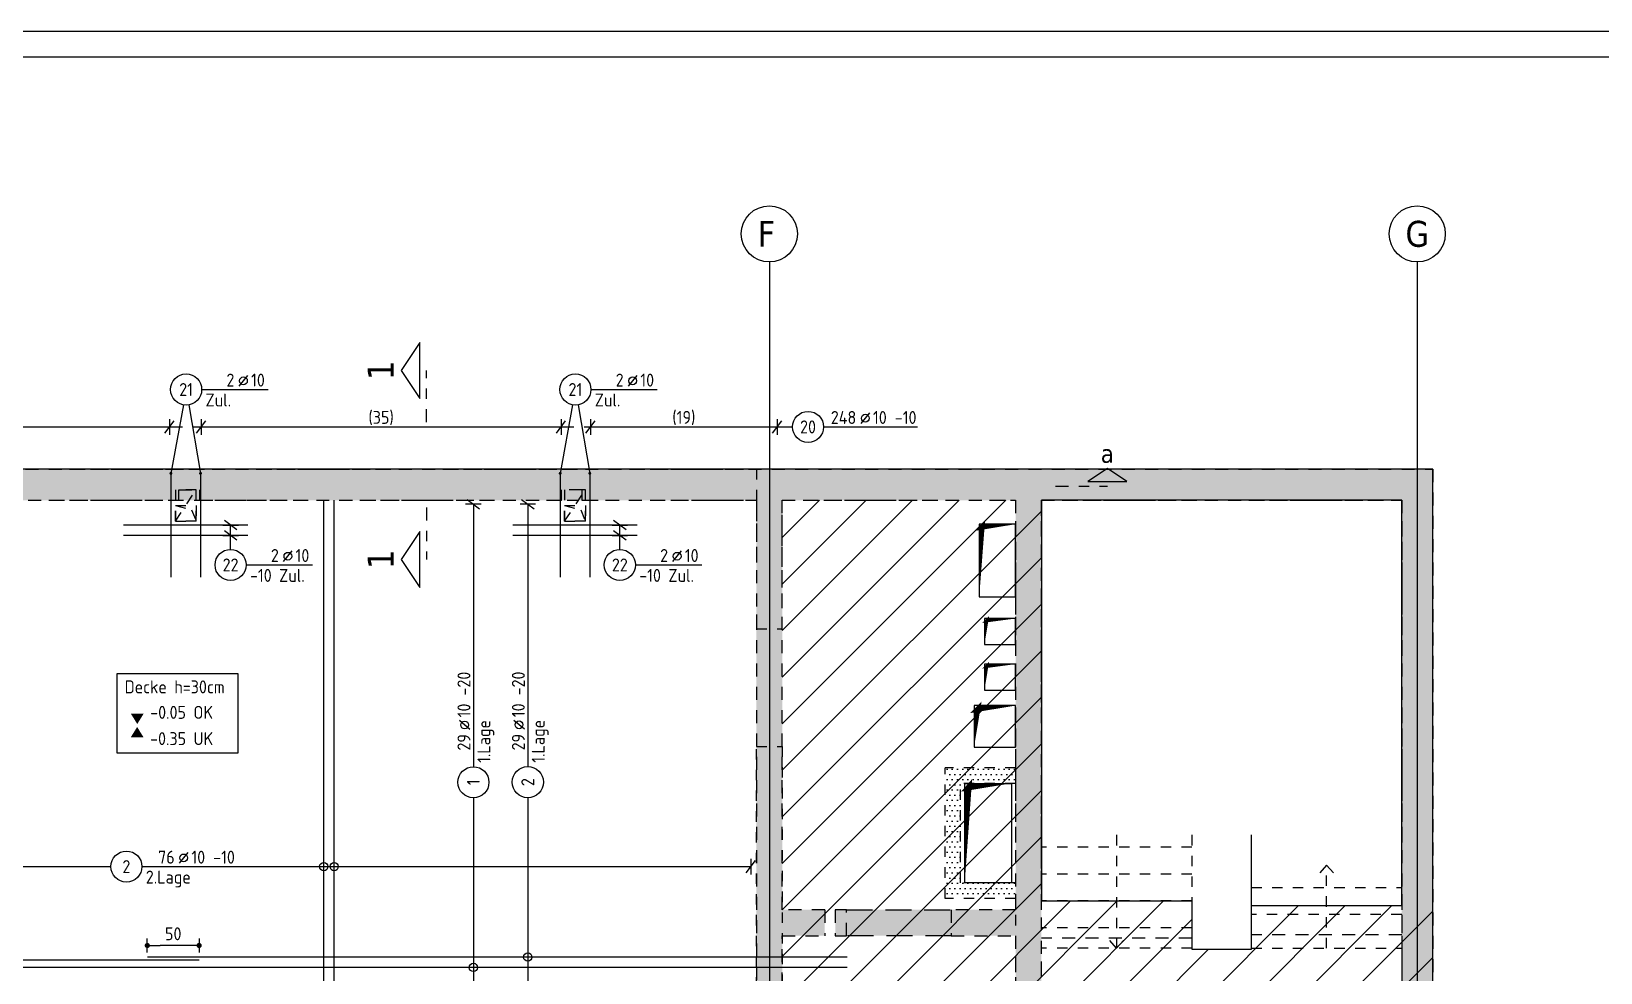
# Model space of a CAD drawing. Extents: x -10 to 81.1, y -14.9 to 49.1.
# Drawn here: x 29.94 to 45.07, y 32.97 to 42.05 of the extents above; entities that cross this region are included whole.
import ezdxf
from ezdxf.enums import TextEntityAlignment as Align

# ---------------------------------------------------------------- set-up
doc = ezdxf.new("R2010")
doc.units = 0
doc.header["$LTSCALE"] = 0.5
for name, pattern in [('AUSGEZOGEN', [1000.01, 1000, 0.01]), ('DASHDOTSMALL', [1.05, 0.5, -0.25, 0.05, -0.25]), ('DOT', [0.175, 0.05, -0.125]), ('HIDDEN', [0.375, 0.25, -0.125]), ('HIDDEN2', [0.187, 0.125, -0.062]), ('HIDDEN4', [0.12, 0.02, -0.1]), ('PUNKT', [0.175, 0.05, -0.125]), ('STRICHLINIE', [0.75, 0.5, -0.25]), ('STRICHPUNKT2', [0.55, 0.25, -0.125, 0.05, -0.125]), ('VERDECKT', [0.375, 0.25, -0.125])]:
    doc.linetypes.add(name, pattern=pattern)
for name, color, linetype in [('1.UG', 7, 'Continuous'), ('ACHSEN', 7, 'Continuous'), ('BETON', 7, 'Continuous'), ('Brüstung 1.UG', 7, 'Continuous'), ('DD', 7, 'Continuous'), ('DRUEBER', 7, 'Continuous'), ('grau_hell', 7, 'Continuous'), ('grau_mittel', 7, 'Continuous'), ('HILFE', 7, 'Continuous'), ('koten', 7, 'Continuous'), ('MASSE', 7, 'Continuous'), ('OBJEKT', 7, 'Continuous'), ('RAHMEN', 7, 'Continuous'), ('RND', 7, 'Continuous'), ('SCHATTEN', 7, 'Continuous'), ('SCHNITTE', 7, 'Continuous'), ('SFP_Achsen', 7, 'Continuous'), ('TEXT', 7, 'Continuous'), ('VERDECKT', 7, 'Continuous'), ('VERDECKT2', 7, 'Continuous')]:
    doc.layers.add(name, color=color, linetype=linetype)
doc.styles.add('helv', font='tahoma.ttf')
doc.styles.add('txt', font='isocp.shx')
doc.dimstyles.new('DOT_I', dxfattribs={"dimscale": 0.5, "dimtxt": 0.25, "dimasz": 0.25, "dimexe": 0.1, "dimexo": 0.3, "dimgap": 0.1, "dimtad": 1, "dimdec": 3, "dimzin": 3, "dimtxsty": 'txt', "dimblk": 'DOT', "dimblk1": 'DOT', "dimblk2": 'DOT', "dimsah": 1, "dimcen": 0.1, "dimse1": 1, "dimse2": 1, "dimazin": 0, "dimtfac": 1, "dimtdec": 4, "dimtix": 1, "dimtmove": 2, "dimatfit": 3, "dimfxl": 0, "dimtvp": 1, "dimtolj": 1, "dimtzin": 0, "dimarcsym": 0})
pattern_1 = [(0, (-9.57269, -37.34887), (0.0396875, 0.079375), [0, -0.079375])]

# ---------------------------------------------------------------- blocks, each defined once
blk = doc.blocks.new('DINA0')
at = {"layer": 'RAHMEN'}
blk.add_line((118.9, 84.1), (0, 84.1), dxfattribs=at)
at = {"layer": 'RAHMEN', "color": 5}
blk.add_line((118.4, 83.6), (2, 83.6), dxfattribs=at)
blk = doc.blocks.new('okrd_o')
at = {"layer": 'koten', "color": 7, "linetype": 'Continuous'}
blk.add_solid([(-0.125, 0.202), (0.125, 0.202), (0, 0)], dxfattribs=at)
at = {"layer": 'koten', "style": 'txt'}
blk.add_attdef('OKRD', (0.25, 0.1), '', height=0.25, dxfattribs=at)
blk = doc.blocks.new('okrd_u')
at = {"layer": 'koten', "color": 7, "linetype": 'Continuous'}
blk.add_solid([(-0.125, -0.202), (0.125, -0.202), (0, 0)], dxfattribs=at)
at = {"layer": 'koten', "style": 'txt'}
blk.add_attdef('OKRD', (0.25, -0.35), '', height=0.25, dxfattribs=at)
blk = doc.blocks.new('SCHN-2')
at = {"layer": 'SCHNITTE', "color": 6, "linetype": 'Continuous'}
blk.add_lwpolyline([(0.378, 0.088), (0, 0.34), (-0.378, 0.088)], close=True, dxfattribs=at)
at = {"layer": 'SCHNITTE', "color": 1, "linetype": 'DASHDOTSMALL', "style": 'helv'}
blk.add_attdef('SCHN-2', text='', height=0.35, dxfattribs=at).set_placement((0, 0.45), align=Align.CENTER)
blk = doc.blocks.new('DOT')
at = {"layer": 'MASSE', "color": 7, "linetype": 'Continuous'}
for p, q in [((0, 0), (-1, 0)), ((0, 0.54), (0, -0.54))]:
    blk.add_line(p, q, dxfattribs=at)
at = {"layer": 'MASSE', "color": 7, "linetype": 'Continuous', "const_width": 0.2}
blk.add_lwpolyline([(-0.1, 0, 1), (0.1, 0, 1)], format="xyb", close=True, dxfattribs=at)
blk = doc.blocks.new('*D12')
at = {"layer": 'Defpoints', "color": 0, "linetype": 'AUSGEZOGEN', "transparency": 16777216}
for p in [(31.054, 33.232), (31.054, 33.232), (31.554, 33.232)]:
    blk.add_point(p, dxfattribs=at)
at = {"layer": 'MASSE', "color": 0, "linetype": 'AUSGEZOGEN', "lineweight": -2, "transparency": 16777216}
blk.add_line((31.429, 33.232), (31.179, 33.232), dxfattribs=at)
at = {"layer": 'MASSE', "color": 0, "linetype": 'AUSGEZOGEN', "lineweight": -2, "transparency": 16777216, "xscale": 0.125, "yscale": 0.125, "zscale": 0.125, "rotation": 180}
blk.add_blockref('DOT', (31.054, 33.232), dxfattribs=at)
at = {"layer": 'MASSE', "color": 0, "linetype": 'AUSGEZOGEN', "lineweight": -2, "transparency": 16777216, "xscale": 0.125, "yscale": 0.125, "zscale": 0.125}
blk.add_blockref('DOT', (31.554, 33.232), dxfattribs=at)
at = {"layer": 'MASSE', "color": 0, "linetype": 'AUSGEZOGEN', "transparency": 16777216, "insert": (31.304, 33.345), "char_height": 0.125, "attachment_point": 5, "style": 'txt'}
blk.add_mtext('\\A1;50', dxfattribs=at)
blk = doc.blocks.new('lei_gre')
at = {"layer": 'RND', "color": 7, "linetype": 'Continuous'}
for p, q in [((-0.09, -0.12), (0.09, 0.12)), ((0, 0.15), (0, -0.15))]:
    blk.add_line(p, q, dxfattribs=at)
blk = doc.blocks.new('RND_LEI')
at = {"layer": 'RND', "color": 7, "linetype": 'Continuous'}
blk.add_line((1.022, 0.066), (1.19, 0.27), dxfattribs=at)
for centre, radius in [((0, 0), 0.3), ((1.106, 0.168), 0.075)]:
    blk.add_circle(centre, radius, dxfattribs=at)
at = {"layer": 'RND', "color": 7, "linetype": 'Continuous', "style": 'txt'}
blk.add_attdef('ANZ', text='', height=0.25, dxfattribs=at).set_placement((0.931, 0.057), align=Align.RIGHT)
for tag, p in [('DUM', (1.253, 0.057)), ('ABSTD', (1.674, 0.057)), ('POSTXT', (0.374, -0.327))]:
    blk.add_attdef(tag, p, '', height=0.25, dxfattribs=at)
blk.add_attdef('POSL', text='', height=0.25, dxfattribs=at).set_placement((0, 0), align=Align.MIDDLE)
blk = doc.blocks.new('SCHN-1')
at = {"layer": 'SCHNITTE', "color": 5, "linetype": 'Continuous'}
blk.add_lwpolyline([(0.54, 0.125), (0, 0.485), (-0.54, 0.125)], close=True, dxfattribs=at)
at = {"layer": 'SCHNITTE', "color": 6, "linetype": 'Continuous', "style": 'helv'}
blk.add_attdef('SCHN-1', text='', height=0.5, dxfattribs=at).set_placement((0, 0.635), align=Align.CENTER)

msp = doc.modelspace()

# ---------------------------------------------------------------- hatches: boundary and pattern name
at = {"layer": '1.UG', "linetype": 'DOT'}
h = msp.add_hatch(dxfattribs=at)
h.set_pattern_fill('DOTS', scale=0.05, double=1)
h.set_pattern_definition(pattern_1)
h.paths.add_polyline_path([(32.3895, 25.8013), (32.3895, 25.5513), (33.9795, 25.5513), (33.9795, 23.5763), (32.3895, 23.5763), (32.3895, 23.3263), (37.1795, 23.3263), (37.1795, 24.0363), (36.9295, 24.0363), (36.9295, 23.5763), (34.2295, 23.5763), (34.2295, 25.5513), (36.9295, 25.5513), (36.9295, 25.0863), (37.1795, 25.0863), (37.1795, 25.951), (36.9295, 25.951), (36.9295, 25.8013)], flags=17)
h.paths.add_polyline_path([(13.3545, 23.3263), (13.3545, 23.5763), (9.5895, 23.5763), (9.5895, 23.3263)], flags=17)
h.paths.add_polyline_path([(4.6895, 25.7213), (4.6895, 37.5263), (8.1795, 37.5263), (8.1795, 29.5763), (9.5545, 29.5763), (9.5545, 29.8263), (8.4295, 29.8263), (8.4295, 37.5263), (10.6795, 37.5263), (10.6795, 36.2863), (10.9295, 36.2863), (10.9295, 37.8263), (4.5295, 37.8263), (4.5295, 30.7513), (4.4795, 30.7513), (4.4795, 26.0213), (4.0245, 26.0213), (4.0245, 25.7213)])
h.paths.add_polyline_path([(10.9295, 35.1513), (10.6795, 35.1513), (10.6795, 29.5763), (10.9295, 29.5763)])
h.paths.add_polyline_path([(43.1545, 23.6013), (43.1545, 23.3013), (43.4545, 23.3013), (43.4545, 23.6013)])
h.paths.add_polyline_path([(43.4545, 30.3263), (43.1545, 30.3263), (43.1545, 29.5763), (43.4545, 29.5763)])
h.paths.add_polyline_path([(43.4545, 37.8263), (36.9295, 37.8263), (36.9295, 36.2863), (37.1795, 36.2863), (37.1795, 37.5263), (39.4295, 37.5263), (39.4295, 29.8263), (38.3045, 29.8263), (38.3045, 29.5763), (39.6795, 29.5763), (39.6795, 37.5263), (43.1545, 37.5263), (43.1545, 32.8263), (43.4545, 32.8263)])
h.paths.add_polyline_path([(36.9295, 29.8263), (35.8795, 29.8263), (35.8795, 29.5763), (37.1795, 29.5763), (37.1795, 35.1513), (36.9295, 35.1513)])
h.paths.add_polyline_path([(34.2295, 29.6313), (34.4795, 29.6313), (34.4795, 30.3263), (34.2295, 30.3263)])
h.paths.add_polyline_path([(32.3795, 30.3263), (32.1295, 30.3263), (32.1295, 29.6313), (32.3795, 29.6313)])
h.paths.add_polyline_path([(30.7295, 30.3263), (30.4795, 30.3263), (30.4795, 29.6313), (30.7295, 29.6313)])
h.paths.add_polyline_path([(28.6295, 30.3263), (28.3795, 30.3263), (28.3795, 29.6313), (28.6295, 29.6313)])
h.paths.add_polyline_path([(26.7295, 29.6313), (26.9795, 29.6313), (26.9795, 30.3263), (26.7295, 30.3263)])
h.paths.add_polyline_path([(24.6295, 29.6313), (24.8795, 29.6313), (24.8795, 30.3263), (24.6295, 30.3263)])
h.paths.add_polyline_path([(22.9795, 29.6313), (23.2295, 29.6313), (23.2295, 30.3263), (22.9795, 30.3263)])
h.paths.add_polyline_path([(21.1295, 30.3263), (20.8795, 30.3263), (20.8795, 29.6313), (21.1295, 29.6313)])
h.paths.add_polyline_path([(19.2295, 29.6313), (19.4795, 29.6313), (19.4795, 30.3263), (19.2295, 30.3263)])
h.paths.add_polyline_path([(17.1295, 29.6313), (17.3795, 29.6313), (17.3795, 30.3263), (17.1295, 30.3263)])
h.paths.add_polyline_path([(15.7295, 30.3263), (15.4795, 30.3263), (15.4795, 29.6313), (15.7295, 29.6313)])
h.paths.add_polyline_path([(13.6295, 30.3263), (13.3795, 30.3263), (13.3795, 29.6313), (13.6295, 29.6313)])
h.paths.add_polyline_path([(14.7045, 37.8263), (14.4045, 37.8263), (14.4045, 37.5263), (14.7045, 37.5263)])
h.paths.add_polyline_path([(21.9045, 37.5263), (22.2045, 37.5263), (22.2045, 37.8263), (21.9045, 37.8263)])
h.paths.add_polyline_path([(29.7045, 37.8263), (29.4045, 37.8263), (29.4045, 37.5263), (29.7045, 37.5263)])
h.paths.add_polyline_path([(31.1045, 23.5763), (19.0295, 23.5763), (19.0295, 27.7013), (20.2295, 27.7013), (20.2295, 27.9513), (17.4645, 27.9513), (17.4645, 27.7013), (17.6145, 27.7013), (17.6145, 26.5113), (14.7645, 26.5113), (14.7645, 27.7013), (16.5795, 27.7013), (16.5795, 27.9513), (8.1795, 27.9513), (8.1795, 23.3263), (8.5795, 23.3263), (8.5795, 23.5763), (8.4295, 23.5763), (8.4295, 27.7013), (14.5145, 27.7013), (14.5145, 23.5763), (14.3645, 23.5763), (14.3645, 23.3263), (14.9145, 23.3263), (14.9145, 23.5763), (14.7645, 23.5763), (14.7645, 26.2613), (17.8645, 26.2613), (17.8645, 27.7013), (18.7795, 27.7013), (18.7795, 23.5763), (15.9245, 23.5763), (15.9245, 23.3263), (31.5045, 23.3263), (31.5045, 23.5763), (31.3545, 23.5763), (31.3545, 25.5513), (31.5045, 25.5513), (31.5045, 25.8013), (31.3545, 25.8013), (31.3545, 27.7013), (36.9295, 27.7013), (36.9295, 26.836), (37.1795, 26.836), (37.1795, 27.9513), (31.1045, 27.9513)])
h.paths.add_polyline_path([(4.4795, 22.3263), (4.6895, 22.3263), (4.6895, 23.6713), (4.0245, 23.6713), (4.0245, 23.3713), (4.4795, 23.3713)])
at = {"layer": '1.UG', "linetype": 'AUSGEZOGEN'}
h = msp.add_hatch(dxfattribs=at)
h.set_pattern_fill('DOTS', scale=0.8, double=1)
h.set_pattern_definition([(0, (-74.13047, 477.732794), (0.025, 0.05), [0, -0.05])])
h.paths.add_polyline_path([(38.7495, 33.6863), (39.4295, 33.6863), (39.4295, 33.8363), (38.8995, 33.8363), (38.8995, 34.7963), (39.4295, 34.7963), (39.4295, 34.9463), (38.7495, 34.9463)])
at = {"layer": 'Brüstung 1.UG', "linetype": 'DOT'}
h = msp.add_hatch(dxfattribs=at)
h.set_pattern_fill('DOTS', color=102, scale=0.05, double=1)
h.set_pattern_definition(pattern_1)
h.paths.add_polyline_path([(14.4045, 37.5263), (14.4045, 37.8263), (10.9295, 37.8263), (10.9295, 37.5263)])
h.paths.add_polyline_path([(21.9045, 37.5263), (21.9045, 37.8263), (14.7045, 37.8263), (14.7045, 37.5263)])
h.paths.add_polyline_path([(29.4045, 37.5263), (29.4045, 37.8263), (22.2045, 37.8263), (22.2045, 37.5263)])
h.paths.add_polyline_path([(36.9295, 37.5263), (36.9295, 37.8263), (29.7045, 37.8263), (29.7045, 37.5263)])
h.paths.add_polyline_path([(43.4545, 29.5763), (43.1545, 29.5763), (43.1545, 23.6013), (43.4545, 23.6013)])
h.paths.add_polyline_path([(43.1545, 22.3263), (43.4545, 22.3263), (43.4545, 23.3013), (43.1545, 23.3013)])
at = {"layer": 'grau_hell', "linetype": 'AUSGEZOGEN'}
h = msp.add_hatch(dxfattribs=at)
h.set_pattern_fill('ANSI31', color=9, scale=0.1, style=0, double=1)
h.set_pattern_definition([(45, (-0.26874, 0.16787), (-0.2245064, 0.2245064), [])])
h.paths.add_polyline_path([(34.2295, 25.5513), (36.9295, 25.5513), (36.9295, 23.5763), (34.2295, 23.5763)], flags=16)
h.paths.add_polyline_path([(10.9295, 27.7013), (10.9295, 29.5763), (10.6795, 29.5763), (10.6795, 37.5263), (8.1795, 37.5263), (8.1795, 32.6613), (6.7295, 32.6613), (6.7295, 32.1963), (6.2045, 32.1963), (6.2045, 32.6135), (4.4545, 32.6135), (4.4545, 30.7513), (4.4045, 30.7513), (4.4045, 26.0213), (4.0245, 26.0213), (4.0245, 23.3713), (4.4045, 23.3713), (4.4045, 22.3263), (43.4545, 22.3263), (43.4545, 33.6135), (41.7045, 33.6135), (41.7045, 33.1963), (41.1295, 33.1963), (41.1295, 33.6613), (39.6795, 33.6613), (39.6795, 37.5263), (37.1795, 37.5263), (37.1795, 29.5763), (35.8795, 29.5763), (35.8795, 27.7013), (31.3545, 27.7013), (31.3545, 23.3263), (20.2295, 23.3263), (20.2295, 27.7013), (17.4645, 27.7013), (17.4645, 27.9513), (16.5795, 27.9513), (16.5795, 27.7013)])
at = {"layer": 'grau_mittel'}
h = msp.add_hatch(color=61, dxfattribs=at)
h.paths.add_polyline_path([(37.6895, 33.5763), (37.6895, 33.3263), (37.7995, 33.3263), (37.7995, 33.5763)])
h.paths.add_polyline_path([(16.9295, 22.3263), (17.1795, 22.3263), (17.1795, 23.3263), (17.4145, 23.3263), (17.4145, 23.5763), (16.7945, 23.5763), (16.7945, 23.3263), (16.9295, 23.3263)])
h.paths.add_polyline_path([(8.1795, 28.9762), (8.4295, 28.9762), (8.4295, 29.1663), (8.1795, 29.1663)])
h.paths.add_polyline_path([(8.4295, 28.7762), (8.1795, 28.7762), (8.1795, 27.6513), (4.7545, 27.6513), (4.7545, 30.5013), (8.1795, 30.5013), (8.1795, 30.3013), (8.4295, 30.3013), (8.4295, 30.9013), (8.1795, 30.9013), (8.1795, 30.7513), (4.7545, 30.7513), (4.7545, 37.5263), (8.1795, 37.5263), (8.1795, 32.4013), (8.4295, 32.4013), (8.4295, 37.8263), (4.4545, 37.8263), (4.4545, 30.7513), (4.4045, 30.7513), (4.4045, 22.3263), (4.7545, 22.3263), (4.7545, 23.3263), (8.5495, 23.3263), (8.5495, 23.5763), (8.4295, 23.5763), (8.4295, 24.3213), (8.1795, 24.3213), (8.1795, 23.5763), (4.7545, 23.5763), (4.7545, 27.4013), (8.1795, 27.4013), (8.1795, 26.3313), (8.4295, 26.3313)])
h.paths.add_polyline_path([(11.4295, 23.5763), (11.4295, 23.3263), (14.7845, 23.3263), (14.7845, 23.5763)])
h.paths.add_polyline_path([(11.1295, 23.3263), (11.1295, 23.5763), (10.5595, 23.5763), (10.5595, 23.3263), (10.6795, 23.3263), (10.6795, 22.3263), (10.9295, 22.3263), (10.9295, 23.3263)])
h.paths.add_polyline_path([(19.6245, 23.3263), (19.6245, 23.5763), (19.4245, 23.5763), (19.4245, 23.3263)])
h.paths.add_polyline_path([(27.2845, 23.3263), (27.2845, 23.5763), (19.9244, 23.5763), (19.9244, 23.3263)])
h.paths.add_polyline_path([(31.7545, 25.5513), (32.1545, 25.5513), (32.1545, 25.8013), (32.0045, 25.8013), (32.0045, 27.5012), (31.7545, 27.5012)])
h.paths.add_polyline_path([(34.2295, 25.3512), (33.9795, 25.3512), (33.9795, 23.5763), (32.0045, 23.5763), (32.0045, 25.3511), (31.7545, 25.3511), (31.7545, 23.5763), (29.6795, 23.5763), (29.6795, 24.1963), (29.4295, 24.1963), (29.4295, 23.5763), (27.5845, 23.5763), (27.5845, 23.3263), (30.0545, 23.3263), (30.0545, 22.3263), (30.3045, 22.3263), (30.3045, 23.3263), (36.9295, 23.3263), (36.9295, 22.3263), (37.1795, 22.3263), (37.1795, 24.0363), (36.9295, 24.0363), (36.9295, 23.5763), (34.2295, 23.5763)])
h.paths.add_polyline_path([(36.7795, 27.9513), (36.7795, 27.7013), (36.9295, 27.7013), (36.9295, 26.8363), (37.1795, 26.8363), (37.1795, 27.9513)])
h.paths.add_polyline_path([(37.1795, 25.3362), (37.0995, 25.3362), (37.0995, 25.4862), (37.1795, 25.4862), (37.1795, 25.9513), (36.9295, 25.9513), (36.9295, 25.8013), (34.2295, 25.8012), (34.2295, 27.7013), (36.5295, 27.7013), (36.5295, 27.9513), (33.0395, 27.9513), (33.0395, 27.7013), (33.9795, 27.7012), (33.9795, 25.8013), (33.0395, 25.8013), (33.0395, 25.5513), (36.9295, 25.5513), (36.9295, 25.0863), (37.1795, 25.0863)])
h.paths.add_polyline_path([(36.5295, 30.2013), (36.5295, 30.4513), (35.7495, 30.4513), (35.7495, 30.2013)])
h.paths.add_polyline_path([(36.8295, 30.4513), (36.8295, 30.2013), (37.7995, 30.2013), (37.7995, 30.4513), (37.1795, 30.4513), (37.1795, 32.0963), (36.9295, 32.0963), (36.9295, 30.4513)])
h.paths.add_polyline_path([(29.9795, 30.4513), (29.9795, 30.2013), (30.8645, 30.2013), (30.8645, 30.4513)])
h.paths.add_polyline_path([(32.1545, 27.9513), (29.4295, 27.9513), (29.4295, 25.2063), (29.6795, 25.2063), (29.6795, 27.7013), (31.7545, 27.7013), (31.7545, 27.7012), (32.0045, 27.7012), (32.0045, 27.7013), (32.1545, 27.7013)])
h.paths.add_polyline_path([(31.5595, 37.6262), (31.5595, 37.5263), (35.0495, 37.5263), (35.0495, 37.6262), (35.2495, 37.6262), (35.2495, 37.5263), (36.9295, 37.5263), (36.9295, 32.3963), (37.1795, 32.3963), (37.1795, 33.3263), (37.5895, 33.3263), (37.5895, 33.5763), (37.1795, 33.5763), (37.1795, 37.5263), (39.4295, 37.5263), (39.4295, 33.5763), (38.8095, 33.5763), (38.8095, 33.3263), (39.4295, 33.3263), (39.4295, 30.4513), (38.8095, 30.4513), (38.8095, 30.2013), (39.4295, 30.2013), (39.4295, 30.0013), (39.6795, 30.0013), (39.6795, 37.5263), (43.1545, 37.5263), (43.1545, 28.3513), (39.6795, 28.3513), (39.6795, 28.5013), (39.4295, 28.5013), (39.4295, 27.1013), (39.6795, 27.1013), (39.6795, 27.4763), (39.5795, 27.4763), (39.5795, 27.8263), (39.6795, 27.8263), (39.6795, 28.1013), (43.1545, 28.1013), (43.1545, 23.2763), (39.6795, 23.2763), (39.6795, 24.0763), (39.4295, 24.0763), (39.4295, 22.8763), (39.6795, 22.8763), (39.6795, 23.0263), (43.1545, 23.0263), (43.1545, 22.3263), (43.4545, 22.3263), (43.4545, 37.8263), (29.4295, 37.8263), (29.4295, 29.7313), (29.6795, 29.7313), (29.6795, 37.5263), (31.3595, 37.5263), (31.3595, 37.6262)])
msp.add_hatch(color=61, dxfattribs=at).paths.add_polyline_path([(38.8095, 33.3263), (38.8095, 33.5763), (37.7995, 33.5763), (37.7995, 33.3263)])

# ---------------------------------------------------------------- linework, layer by layer
at = {"layer": '1.UG', "color": 7, "linetype": 'PUNKT'}
for p, q in [((38.7495, 33.6863), (38.7495, 34.9463)), ((39.4295, 34.9463), (38.7495, 34.9463)), ((38.8995, 33.8363), (38.8995, 34.7963)), ((39.4295, 34.7963), (38.8995, 34.7963)), ((39.4295, 33.8363), (38.8995, 33.8363)), ((39.4295, 33.6863), (38.7495, 33.6863))]:
    msp.add_line(p, q, dxfattribs=at)
at = {"layer": '1.UG', "color": 7, "linetype": 'PUNKT', "lineweight": -2}
for points in [[(43.4545, 32.8263), (43.4545, 37.8263), (36.9295, 37.8263), (36.9295, 36.2863), (37.1795, 36.2863), (37.1795, 37.5263), (39.4295, 37.5263), (39.4295, 29.8263), (38.3045, 29.8263), (38.3045, 29.5763), (39.6795, 29.5763), (39.6795, 37.5263), (43.1545, 37.5263), (43.1545, 32.8263), (43.4545, 32.8263)], [(36.9295, 35.1513), (37.1795, 35.1513), (37.1795, 29.5763), (35.8795, 29.5763), (35.8795, 29.8263), (36.9295, 29.8263), (36.9295, 35.1513)]]:
    msp.add_lwpolyline(points, dxfattribs=at)
at = {"layer": 'ACHSEN', "color": 140, "linetype": 'AUSGEZOGEN'}
for p, q in [((37.0545, 39.8263), (37.0545, 22.3263)), ((43.3045, 39.8263), (43.3045, 22.3263)), ((43.4545, 37.8263), (2.2545, 37.8263))]:
    msp.add_line(p, q, dxfattribs=at)
at = {"layer": 'BETON', "color": 6, "linetype": 'AUSGEZOGEN'}
for p, q in [((43.4545, 37.8263), (27.2045, 37.8263)), ((43.4545, 22.3263), (43.4545, 37.8263)), ((43.1545, 37.5263), (39.6795, 37.5263)), ((39.6795, 37.5263), (39.6795, 33.6613)), ((43.1545, 33.6135), (43.1545, 37.5263)), ((39.6795, 33.6613), (41.1295, 33.6613)), ((41.1295, 33.6613), (41.1295, 33.1963)), ((41.7045, 33.1963), (41.7045, 33.6135)), ((43.1545, 33.6135), (41.7045, 33.6135)), ((41.1295, 33.1963), (41.7045, 33.1963))]:
    msp.add_line(p, q, dxfattribs=at)
for points in [[(39.0795, 36.5963), (39.4295, 36.5963), (39.4295, 37.2963), (39.0795, 37.2963)], [(39.1295, 36.1363), (39.4295, 36.1363), (39.4295, 36.3863), (39.1295, 36.3863)], [(39.1295, 35.6963), (39.4295, 35.6963), (39.4295, 35.9463), (39.1295, 35.9463)], [(39.0295, 35.1463), (39.4295, 35.1463), (39.4295, 35.5463), (39.0295, 35.5463)], [(38.9395, 34.7963), (39.3895, 34.7963), (39.3895, 33.8363), (38.9395, 33.8363)]]:
    msp.add_lwpolyline(points, close=True, dxfattribs=at)
at = {"layer": 'Brüstung 1.UG', "color": 102, "linetype": 'DOT'}
for p, q in [((29.7045, 37.8263), (36.9295, 37.8263)), ((29.7045, 37.5263), (36.9295, 37.5263))]:
    msp.add_line(p, q, dxfattribs=at)
at = {"layer": 'DD', "color": 7, "linetype": 'HIDDEN2'}
for p, q in [((31.3245, 37.4763), (31.4812, 37.4361)), ((31.4812, 37.4361), (31.5245, 37.3263)), ((35.0795, 37.4763), (35.2362, 37.4361)), ((35.2362, 37.4361), (35.2795, 37.3263))]:
    msp.add_line(p, q, dxfattribs=at)
for points in [[(31.3245, 37.4763), (31.5245, 37.4763), (31.5245, 37.3263), (31.3245, 37.3263)], [(35.0795, 37.4763), (35.2795, 37.4763), (35.2795, 37.3263), (35.0795, 37.3263)]]:
    msp.add_lwpolyline(points, close=True, dxfattribs=at)
at = {"layer": 'DRUEBER', "color": 7, "linetype": 'PUNKT'}
for p, q in [((31.3245, 37.3263), (31.5245, 37.6263)), ((35.0795, 37.3263), (35.2795, 37.6263)), ((41.7045, 33.7913), (43.1545, 33.7913)), ((41.1295, 33.2063), (39.6795, 33.2063))]:
    msp.add_line(p, q, dxfattribs=at)
at = {"layer": 'DRUEBER', "color": 102, "linetype": 'HIDDEN2'}
for p, q in [((40.4045, 34.298), (40.4045, 33.2063)), ((42.4295, 34.0074), (42.3197, 33.8827)), ((42.4295, 33.2063), (42.4295, 34.0074)), ((42.4295, 34.0074), (42.5392, 33.8827)), ((40.4045, 33.2063), (40.2947, 33.3309)), ((40.4045, 33.2063), (40.5142, 33.3309))]:
    msp.add_line(p, q, dxfattribs=at)
at = {"layer": 'DRUEBER', "color": 171, "linetype": 'HIDDEN4'}
for p, q in [((41.1295, 34.298), (41.1295, 33.1963)), ((41.1295, 34.1813), (39.6795, 34.1813)), ((41.1295, 33.9213), (39.6795, 33.9213))]:
    msp.add_line(p, q, dxfattribs=at)
at = {"layer": 'DRUEBER', "color": 7, "linetype": 'DOT'}
for p, q in [((41.1295, 33.6613), (39.6795, 33.6613)), ((43.1545, 33.5313), (41.7045, 33.5313)), ((41.1295, 33.4013), (39.6795, 33.4013)), ((41.7045, 33.2063), (43.1545, 33.2063))]:
    msp.add_line(p, q, dxfattribs=at)
at = {"layer": 'DRUEBER', "color": 7, "linetype": 'PUNKT'}
for points in [[(31.3245, 37.3263), (31.5245, 37.3263), (31.5245, 37.6263), (31.3245, 37.6263)], [(35.0795, 37.3263), (35.2795, 37.3263), (35.2795, 37.6263), (35.0795, 37.6263)]]:
    msp.add_lwpolyline(points, close=True, dxfattribs=at)
at = {"layer": 'HILFE', "color": 102, "linetype": 'AUSGEZOGEN'}
msp.add_line((41.7045, 33.6135), (41.7045, 34.299), dxfattribs=at)
at = {"layer": 'OBJEKT', "color": 7, "linetype": 'AUSGEZOGEN'}
msp.add_line((41.1295, 33.1963), (41.7045, 33.1963), dxfattribs=at)
at = {"layer": 'OBJEKT', "color": 1, "linetype": 'AUSGEZOGEN'}
msp.add_lwpolyline([(30.7617, 35.8557), (31.9281, 35.8557), (31.9281, 35.0861), (30.7617, 35.0861)], close=True, dxfattribs=at)
at = {"layer": 'RND', "color": 7, "linetype": 'AUSGEZOGEN'}
for p, q in [((31.5783, 38.595), (32.2183, 38.595)), ((35.3333, 38.595), (35.9733, 38.595)), ((27.8442, 38.2344), (31.2671, 38.2344)), ((31.5737, 38.2344), (35.0447, 38.2344)), ((35.3283, 38.2344), (37.131, 38.2344)), ((37.131, 38.2344), (37.2777, 38.2344)), ((37.5777, 38.2344), (38.484, 38.2344)), ((34.1996, 37.4883), (34.1996, 34.9562)), ((34.7243, 37.4882), (34.7243, 34.9579)), ((32.0073, 36.9029), (32.6473, 36.9029)), ((35.7623, 36.9029), (36.4023, 36.9029)), ((34.1996, 34.6562), (34.1996, 31.8811)), ((34.7243, 34.6579), (34.7243, 31.8807)), ((29.4817, 33.993), (30.7025, 33.993)), ((31.0025, 33.993), (36.8764, 33.993))]:
    msp.add_line(p, q, dxfattribs=at)
at = {"layer": 'RND', "color": 102, "linetype": 'AUSGEZOGEN'}
for p, q in [((31.4016, 38.4474), (31.2818, 37.7863)), ((31.4537, 38.4471), (31.5672, 37.7863)), ((35.1566, 38.4474), (35.0368, 37.7863)), ((35.2087, 38.4471), (35.3222, 37.7863)), ((31.8573, 37.0529), (31.8573, 37.2869)), ((35.6123, 37.0529), (35.6123, 37.2869))]:
    msp.add_line(p, q, dxfattribs=at)
at = {"layer": 'RND', "color": 7, "linetype": 'VERDECKT'}
for p, q in [((31.2671, 38.2344), (31.5737, 38.2344)), ((35.0447, 38.2344), (35.3283, 38.2344))]:
    msp.add_line(p, q, dxfattribs=at)
at = {"layer": 'RND', "color": 7, "linetype": 'AUSGEZOGEN', "const_width": 0.014}
for points in [[(31.2748, 37.7863, 1), (31.2888, 37.7863, 1)], [(31.5742, 37.7863, -1), (31.5602, 37.7863, -1)], [(35.0298, 37.7863, 1), (35.0438, 37.7863, 1)], [(35.3292, 37.7863, -1), (35.3152, 37.7863, -1)]]:
    msp.add_lwpolyline(points, format="xyb", close=True, dxfattribs=at)
at = {"layer": 'RND', "color": 1, "linetype": 'AUSGEZOGEN'}
for points in [[(31.2818, 37.7863), (31.2818, 36.7863)], [(31.5672, 37.7863), (31.5672, 36.7863)], [(35.0368, 37.7863), (35.0368, 36.7863)], [(35.3222, 37.7863), (35.3222, 36.7863)], [(32.7566, 30.7763), (32.7566, 37.5263)], [(32.8566, 30.7763), (32.8566, 37.5263)], [(32.0245, 37.2869), (30.8245, 37.2869)], [(35.7795, 37.2869), (34.5795, 37.2869)], [(32.0245, 37.1869), (30.8245, 37.1869)], [(35.7795, 37.1869), (34.5795, 37.1869)], [(20.5545, 33.0932), (31.5545, 33.0932)], [(37.8045, 33.0204), (26.8045, 33.0204)], [(37.8045, 33.1204), (31.0545, 33.1204)]]:
    msp.add_lwpolyline(points, dxfattribs=at)
at = {"layer": 'RND', "color": 7, "linetype": 'AUSGEZOGEN'}
for centre in [(32.7566, 33.993), (32.8566, 33.993), (34.7243, 33.1204), (34.1996, 33.0204)]:
    msp.add_circle(centre, 0.04, dxfattribs=at)
at = {"layer": 'SCHATTEN', "color": 1, "linetype": 'AUSGEZOGEN'}
for points in [[(39.0795, 36.5963, 0, 0.0531, 0), (39.106, 37.2952, 0, 0, 0), (39.0818, 37.2678, 0.0571, 0, 0), (39.4295, 37.2963, 0, 0, 0)], [(39.1295, 36.1363, 0, 0.0408, 0), (39.1498, 36.3846, 0, 0, 0), (39.1308, 36.3664, 0.0398, 0, 0), (39.4295, 36.3863, 0, 0, 0)], [(39.1295, 35.6963, 0, 0.0408, 0), (39.1498, 35.9446, 0, 0, 0), (39.1308, 35.9264, 0.0398, 0, 0), (39.4295, 35.9463, 0, 0, 0)], [(39.0295, 35.1463, 0, 0.0652, 0), (39.062, 35.5436, 0, 0, 0), (39.0321, 35.5138, 0.0652, 0, 0), (39.4295, 35.5461, 0, 0, 0)], [(38.9395, 33.8363, 0, 0.068, 0), (38.9734, 34.795, 0, 0, 0), (38.9424, 34.7597, 0.0734, 0, 0), (39.3895, 34.7963, 0, 0, 0)]]:
    msp.add_lwpolyline(points, format="xyseb", dxfattribs=at)
at = {"layer": 'SCHNITTE', "color": 5, "linetype": 'STRICHPUNKT2'}
for p, q in [((33.7464, 38.2802), (33.7464, 38.7802)), ((33.7464, 37.4565), (33.7464, 36.9565))]:
    msp.add_line(p, q, dxfattribs=at)
at = {"layer": 'SCHNITTE', "color": 6, "linetype": 'STRICHPUNKT2'}
msp.add_line((39.8153, 37.6632), (40.3153, 37.6632), dxfattribs=at)
at = {"layer": 'SFP_Achsen', "color": 7, "linetype": 'AUSGEZOGEN'}
for centre in [(37.0545, 40.0967), (43.3045, 40.0967)]:
    msp.add_circle(centre, 0.2705, dxfattribs=at)
at = {"layer": 'VERDECKT', "color": 7, "linetype": 'VERDECKT', "lineweight": -2}
for p, q in [((29.4295, 37.8263), (43.4545, 37.8263)), ((43.4545, 37.8263), (43.4545, 22.3263)), ((29.6795, 37.5263), (31.3595, 37.5263)), ((31.5595, 37.5263), (35.0495, 37.5263)), ((35.2495, 37.5263), (36.9295, 37.5263)), ((36.9295, 37.5263), (36.9295, 32.3963)), ((37.1795, 33.5763), (37.1795, 37.5263)), ((37.1795, 37.5263), (39.4295, 37.5263)), ((39.4295, 37.5263), (39.4295, 33.5763)), ((39.6795, 30.0013), (39.6795, 37.5263)), ((39.6795, 37.5263), (43.1545, 37.5263)), ((43.1545, 37.5263), (43.1545, 28.3513)), ((37.5895, 33.5763), (37.1795, 33.5763)), ((37.7995, 33.5763), (37.6895, 33.5763)), ((37.7995, 33.3263), (37.7995, 33.5763)), ((39.4295, 33.5763), (38.8095, 33.5763)), ((38.8095, 33.5763), (38.8095, 33.3263)), ((37.1795, 33.3263), (37.5895, 33.3263)), ((37.1795, 32.3963), (37.1795, 33.3263)), ((37.6895, 33.3263), (37.7995, 33.3263)), ((38.8095, 33.3263), (39.4295, 33.3263)), ((39.4295, 33.3263), (39.4295, 30.4513))]:
    msp.add_line(p, q, dxfattribs=at)
at = {"layer": 'VERDECKT', "color": 7, "linetype": 'HIDDEN'}
for p, q in [((31.3595, 37.5262), (31.3595, 37.6262)), ((31.3595, 37.6262), (31.5595, 37.6262)), ((31.5595, 37.5263), (31.5595, 37.6262)), ((35.0495, 37.5262), (35.0495, 37.6262)), ((35.2495, 37.6262), (35.0495, 37.6262)), ((35.2495, 37.5262), (35.2495, 37.6262)), ((41.1295, 33.3026), (39.6795, 33.3026))]:
    msp.add_line(p, q, dxfattribs=at)
at = {"layer": 'VERDECKT', "color": 7, "linetype": 'VERDECKT'}
for p, q in [((37.5895, 33.5763), (37.5895, 33.3263)), ((37.6895, 33.5763), (37.6895, 33.3263)), ((43.1545, 33.3364), (41.7045, 33.3364))]:
    msp.add_line(p, q, dxfattribs=at)
at = {"layer": 'VERDECKT2', "color": 7, "linetype": 'STRICHLINIE', "lineweight": -2}
for p, q in [((37.7995, 33.5763), (38.8095, 33.5763)), ((38.8095, 33.3263), (37.7995, 33.3263))]:
    msp.add_line(p, q, dxfattribs=at)

# ---------------------------------------------------------------- block references
at = {"xscale": 0.5, "yscale": 0.5, "zscale": 0.5}
msp.add_blockref('DINA0', (0, 0), dxfattribs=at)
at = {"layer": 'koten', "color": 6, "linetype": 'AUSGEZOGEN', "xscale": 0.5, "yscale": 0.5, "zscale": 0.5}
for name, p, values in [('okrd_o', (30.957, 35.3684), {'OKRD': '-0.05 OK'}), ('okrd_u', (30.956, 35.34), {'OKRD': '-0.35 UK'})]:
    msp.add_blockref(name, p, dxfattribs=at).add_auto_attribs(values)
at = {"layer": 'RND', "color": 7, "linetype": 'AUSGEZOGEN', "xscale": 0.5, "yscale": 0.5, "zscale": 0.5}
for p, values in [((31.4283, 38.595), {'POSL': '21', 'DUM': '10', 'ANZ': '2', 'POSTXT': 'Zul.'}), ((35.1833, 38.595), {'POSL': '21', 'DUM': '10', 'ANZ': '2', 'POSTXT': 'Zul.'}), ((37.4277, 38.2344), {'POSL': '20', 'DUM': '10', 'ANZ': '248', 'ABSTD': '-10'}), ((31.8573, 36.9029), {'POSL': '22', 'DUM': '10', 'ANZ': '2', 'POSTXT': '-10 Zul.'}), ((35.6123, 36.9029), {'POSL': '22', 'DUM': '10', 'ANZ': '2', 'POSTXT': '-10 Zul.'}), ((30.8525, 33.993), {'POSL': '2', 'DUM': '10', 'ANZ': '76', 'ABSTD': '-10', 'POSTXT': '2.Lage'})]:
    msp.add_blockref('RND_LEI', p, dxfattribs=at).add_auto_attribs(values)
for p in [(31.2671, 38.2344), (31.5737, 38.2344), (35.0447, 38.2344), (35.3283, 38.2344), (37.131, 38.2344), (36.8764, 33.993)]:
    msp.add_blockref('lei_gre', p, dxfattribs=at)
for p, rotation in [((34.1996, 37.4883), 270), ((34.7243, 37.4882), 270), ((31.8573, 37.2869), 90), ((35.6123, 37.2869), 90), ((31.8573, 37.1869), 90), ((35.6123, 37.1869), 90)]:
    msp.add_blockref('lei_gre', p, dxfattribs=dict(at, rotation=rotation))
at = {"layer": 'RND', "color": 7, "linetype": 'AUSGEZOGEN', "xscale": 0.5, "yscale": 0.5, "zscale": 0.5, "rotation": 90}
for p, values in [((34.1996, 34.8062), {'POSL': '1', 'DUM': '10', 'ANZ': '29', 'ABSTD': '-20', 'POSTXT': '1.Lage'}), ((34.7243, 34.8079), {'POSL': '2', 'DUM': '10', 'ANZ': '29', 'ABSTD': '-20', 'POSTXT': '1.Lage'})]:
    msp.add_blockref('RND_LEI', p, dxfattribs=at).add_auto_attribs(values)
at = {"layer": 'SCHNITTE', "color": 5, "linetype": 'STRICHPUNKT2', "xscale": 0.5, "yscale": 0.5, "zscale": 0.5, "rotation": 90}
for p in [(33.7464, 38.7802), (33.7464, 36.9565)]:
    msp.add_blockref('SCHN-1', p, dxfattribs=at).add_auto_attribs({'SCHN-1': '1'})
at = {"layer": 'SCHNITTE', "color": 6, "linetype": 'STRICHPUNKT2', "xscale": 0.5, "yscale": 0.5, "zscale": 0.5}
msp.add_blockref('SCHN-2', (40.3153, 37.6632), dxfattribs=at).add_auto_attribs({'SCHN-2': 'a'})

# ---------------------------------------------------------------- texts
at = {"layer": 'RND', "color": 7, "linetype": 'AUSGEZOGEN', "style": 'txt'}
for s, p in [('(35)', (33.3092, 38.3269)), ('(19)', (36.2297, 38.3269))]:
    msp.add_text(s, height=0.125, dxfattribs=at).set_placement(p, align=Align.MIDDLE)
at = {"layer": 'SFP_Achsen', "color": 6, "linetype": 'AUSGEZOGEN', "style": 'helv'}
for s, p in [('F', (36.9404, 39.9723)), ('G', (43.1904, 39.9723))]:
    msp.add_text(s, height=0.25, dxfattribs=at).set_placement(p)
at = {"layer": 'TEXT', "color": 1, "linetype": 'AUSGEZOGEN', "style": 'txt'}
msp.add_text('Decke h=30cm', height=0.125, dxfattribs=at).set_placement((30.8353, 35.6643))

# ---------------------------------------------------------------- dimensions: what is measured, and where the dimension line sits
at = {"layer": 'MASSE', "color": 7, "linetype": 'AUSGEZOGEN'}
dim = msp.add_linear_dim(base=(31.0545, 33.2322), p1=(31.5545, 33.2322), p2=(31.0545, 33.2322), dimstyle='DOT_I', override={"dimdec": 0, "dimlfac": 100}, dxfattribs=at)
dim.commit()
dim.dimension.update_dxf_attribs({"geometry": '*D12', "text_midpoint": (31.3045, 33.3447)})

doc.saveas('drawing.dxf')
